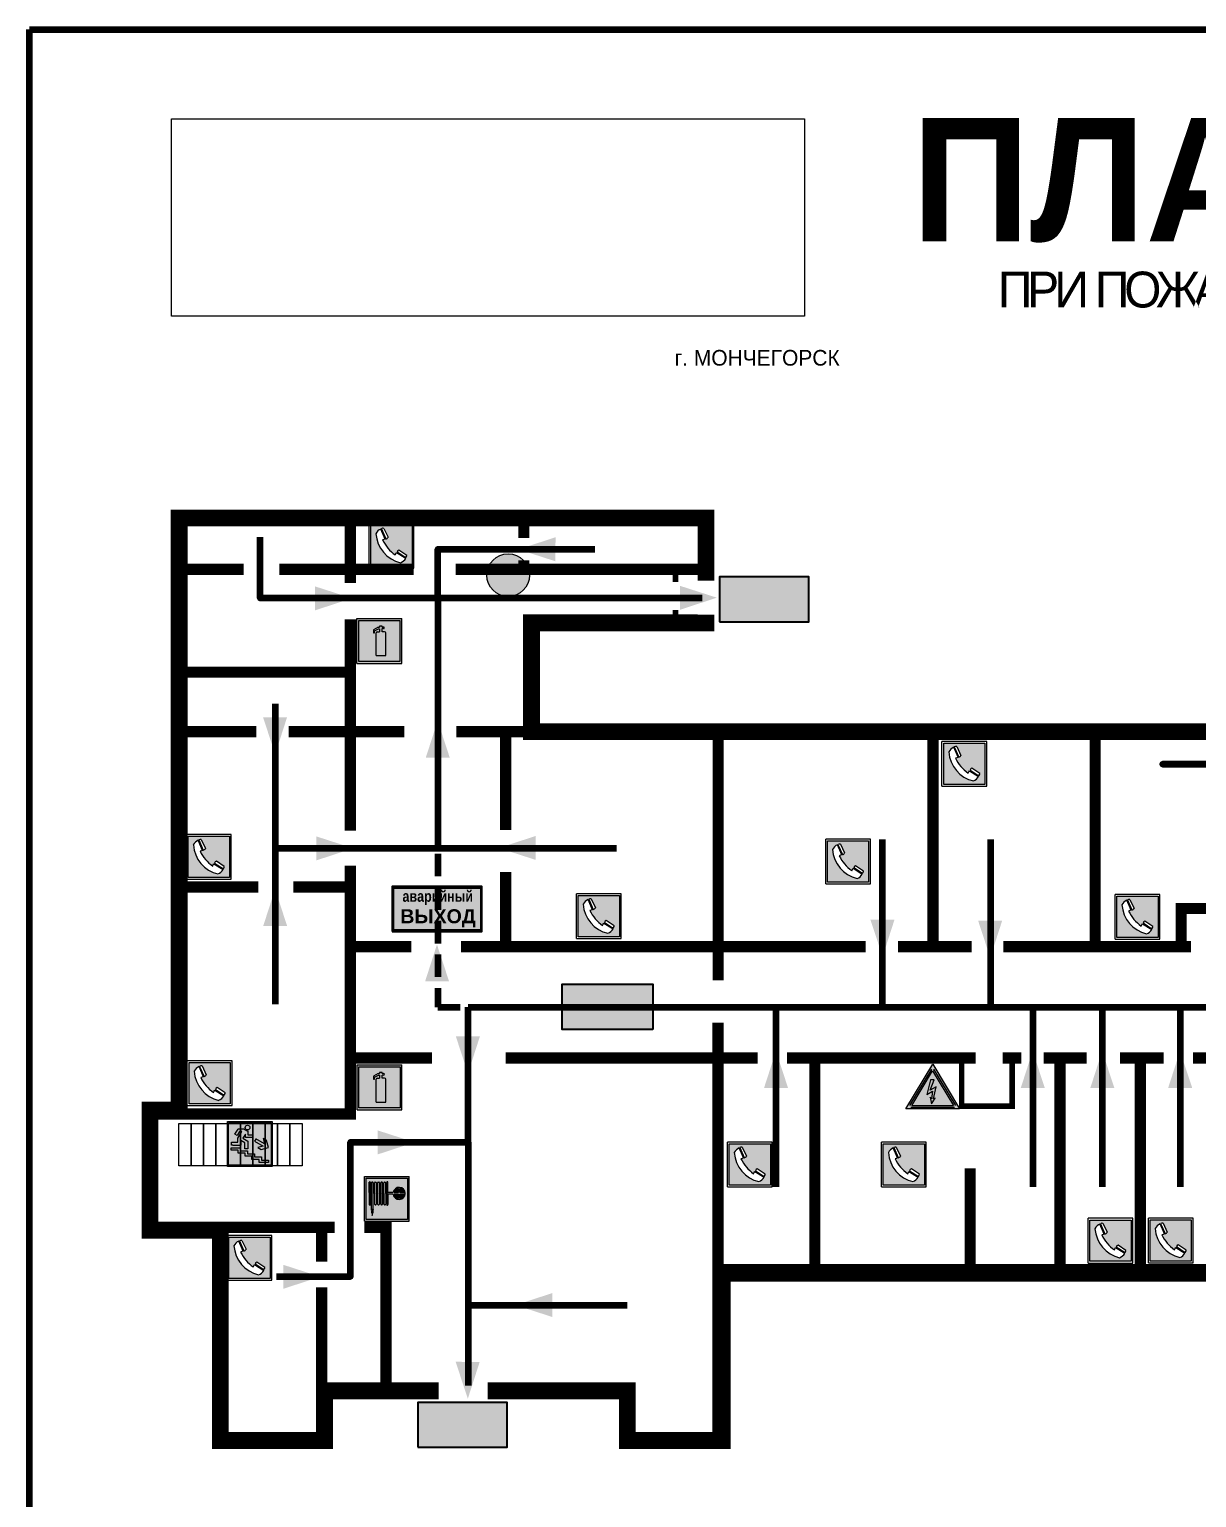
# Model space of a CAD drawing. Header units: millimetres. Extents: x 13810 to 67229, y 12374 to 21950.
# Drawn here: x 27019.3 to 27227.8, y 19216.7 to 19479 of the extents above; entities that cross this region are included whole.
import ezdxf

# ---------------------------------------------------------------- set-up
doc = ezdxf.new("R2010")
doc.units = ezdxf.units.MM
doc.linetypes.add('{ Wide Dash }', pattern=[12, 4, -2, 4, -2])
doc.layers.add('План_Штампы', color=7, linetype='Continuous')
doc.styles.add('обычный', font='arial.ttf')
picture_1 = doc.add_image_def('image1.jpg', size_in_pixel=(337, 105))

# ---------------------------------------------------------------- blocks, each defined once
blk = doc.blocks.new('A$C7B4425F7')
at = {"true_color": 0xffffff}
blk.add_hatch(color=7, dxfattribs=at).paths.add_polyline_path([(0, 0), (-16, 0), (-16, -8), (0, -8)])
h = blk.add_hatch(color=126)
h.paths.add_polyline_path([(-0.2, -0.2), (-15.8, -0.2), (-15.8, -7.8), (-0.2, -7.8)])
h.paths.add_polyline_path([(-11.76, -2.03), (-11.76, -3.66), (-11.17, -3.66, -0.568275), (-11.17, -6.18), (-12.58, -6.18), (-12.58, -2.03)], flags=16)
h.paths.add_polyline_path([(-13.33, -4.12, -0.495768), (-13.59, -6.18), (-15.03, -6.18), (-15.03, -2.03), (-13.59, -2.03, -0.487973)], flags=16)
h.paths.add_polyline_path([(-10.25, -2.03), (-9.48, -2.03), (-9.48, -6.18), (-10.25, -6.18)], flags=16)
h.paths.add_polyline_path([(-13.84, -3.69), (-14.24, -3.69), (-14.24, -3.03), (-13.9, -3.03, -0.692621)], flags=0)
h.paths.add_polyline_path([(-9.15, -2.03), (-8.4, -2.03), (-8.04, -3.07), (-7.68, -2.03), (-6.93, -2.03), (-7.64, -4.1), (-6.93, -6.18), (-7.68, -6.18), (-8.04, -5.14), (-8.4, -6.18), (-9.15, -6.18), (-8.44, -4.1)], flags=16)
h.paths.add_polyline_path([(-11.76, -4.46), (-11.42, -4.46, -0.692621), (-11.36, -5.12), (-11.76, -5.12)], flags=0)
h.paths.add_polyline_path([(-13.9, -5.2), (-14.24, -5.2), (-14.24, -4.55), (-13.84, -4.55, -0.708038)], flags=0)
edge = h.paths.add_edge_path(flags=16)
edge.add_ellipse((-5.51, -4.08), major_axis=(0, 2.05), ratio=0.586184, start_angle=0, end_angle=360)
edge = h.paths.add_edge_path(flags=0)
edge.add_ellipse((-5.51, -4.08), major_axis=(0, 1.14), ratio=0.454828, start_angle=0, end_angle=360)
h.paths.add_polyline_path([(-4.13, -4.96, 0.377264), (-3.48, -4.52, 0.0555), (-3.16, -2.03), (-1.66, -2.03), (-1.66, -4.96), (-0.96, -4.96), (-0.96, -7.01), (-1.75, -7.01), (-1.75, -6.18), (-3.3, -6.18), (-3.3, -7.02), (-4.13, -7.02)], flags=16)
h.paths.add_polyline_path([(-2.73, -2.91), (-2.28, -2.91), (-2.28, -4.96), (-3.05, -4.96, 0.079136)], flags=0)
at = {"color": 126}
blk.add_lwpolyline([(-16, -8), (0, -8), (0, 0), (-16, 0)], close=True, dxfattribs=at)
blk = doc.blocks.new('A$C456E1F9C')
at = {"lineweight": 5}
h = blk.add_hatch(color=242, dxfattribs=at)
h.paths.add_polyline_path([(0.51, -1.47), (0.51, -13.26), (12.29, -13.26), (12.29, -1.47)])
h.paths.add_polyline_path([(5.42, -4.95, -0.254479), (4.78, -5.4), (3.52, -2.53, -0.209735), (4.23, -2.4)], flags=16)
h.paths.add_polyline_path([(8.53, -8.6), (10.87, -10.17), (10.54, -10.76), (8.03, -9.13, -0.192251)], flags=16)
h.paths.add_polyline_path([(4.61, -5.49, 0.005518), (3.87, -5.72, 0.128647), (7.49, -10.01, 0.00809), (7.83, -9.33), (10.47, -10.97, -0.16736), (8.99, -12.25, -0.327862), (1.95, -3.95, -0.166952), (3.36, -2.62)], flags=16)
at = {"color": 242, "lineweight": 5}
for p, q in [((0, -13.77), (0, -0.97)), ((12.8, -0.97), (0, -0.97)), ((4.61, -5.49), (3.36, -2.62)), ((3.52, -2.53), (4.78, -5.4)), ((4.23, -2.4), (5.42, -4.95)), ((12.8, -13.77), (12.8, -0.97)), ((7.83, -9.33), (10.47, -10.97)), ((8.03, -9.13), (10.54, -10.76)), ((10.81, -10.12), (8.53, -8.6)), ((10.54, -10.76), (10.8, -10.3)), ((10.8, -10.3), (10.81, -10.12)), ((0, -13.77), (12.8, -13.77))]:
    blk.add_line(p, q, dxfattribs=at)
blk.add_lwpolyline([(0.51, -1.47), (12.29, -1.47), (12.29, -13.26), (0.51, -13.26)], close=True, dxfattribs=at)
for centre, radius, start, end in [((4.59, -5.34), 2.99, 114.2845, 152.1974), ((11.12, -3.31), 9.19, 183.9915, 256.6009), ((4.02, -3.27), 0.891, 76.3284, 123.7092), ((14.98, -39.1), 35.17, 107.1487, 108.4135), ((13.86, -0.94), 11.08, 205.5536, 234.8762), ((4.68, -4.59), 0.824, 276.9621, 334.0723), ((-13.31, 0.8), 23.44, 332.5487, 334.4027), ((8.94, -9.5), 0.989, 114.4092, 157.9388), ((7.87, -9.46), 3, 291.9291, 329.9329)]:
    blk.add_arc(centre, radius, start, end, dxfattribs=at)
blk = doc.blocks.new('A$C3AD82952')
at = {"true_color": 0xf5f5ff}
h = blk.add_hatch(color=7, dxfattribs=at)
h.dxf.hatch_style = 1
h.paths.add_polyline_path([(8.21, 8.73, 0.414214), (7.89, 9.05), (7.22, 9.05), (7.22, 9.92), (7.59, 9.92, 1), (7.57, 10.36), (7.22, 10.36), (7.22, 10.6), (6.43, 10.6), (6.43, 10.36), (6.01, 10.36), (4.74, 9.59), (4.74, 8.69), (4.98, 8.73), (4.98, 9.26), (6.12, 9.91), (6.43, 9.91), (6.43, 9.05), (5.76, 9.05, 0.414214), (5.44, 8.73), (5.44, 2.2), (8.21, 2.2)], flags=0)
h.paths.add_polyline_path([(12.8, 12.8), (0, 12.8), (0, 0), (12.8, 0)])
h.paths.add_polyline_path([(0.51, 12.29), (12.29, 12.29), (12.29, 0.51), (0.51, 0.51)], flags=16)
h.paths.add_polyline_path([(4.74, 9.59), (6.01, 10.36), (6.43, 10.36), (6.43, 10.6), (7.22, 10.6), (7.22, 10.36), (7.59, 10.36, -0.94586), (7.59, 9.92), (7.22, 9.92), (7.22, 9.05), (7.89, 9.05, -0.414214), (8.21, 8.73), (8.21, 2.2), (5.44, 2.2), (5.44, 8.73, -0.414214), (5.76, 9.05), (6.43, 9.05), (6.43, 9.91), (6.12, 9.91), (4.98, 9.26), (4.98, 8.73), (4.74, 8.69)], flags=0)
h = blk.add_hatch(color=242)
h.dxf.hatch_style = 1
h.paths.add_polyline_path([(12.29, 12.29), (0.51, 12.29), (0.51, 0.51), (12.29, 0.51)])
h.paths.add_polyline_path([(4.74, 8.69), (4.74, 9.59), (6.01, 10.36), (6.43, 10.36), (6.43, 10.6), (7.22, 10.6), (7.22, 10.36), (7.59, 10.36, -0.94586), (7.59, 9.92), (7.22, 9.92), (7.22, 9.05), (7.89, 9.05, -0.414214), (8.21, 8.73), (8.21, 2.2), (5.44, 2.2), (5.44, 8.73, -0.414214), (5.76, 9.05), (6.43, 9.05), (6.43, 9.91), (6.12, 9.91), (4.98, 9.26), (4.98, 8.73)], flags=16)
h = blk.add_hatch(color=7, dxfattribs=at)
h.dxf.hatch_style = 1
h.paths.add_polyline_path([(8.21, 8.73, 0.414214), (7.89, 9.05), (7.22, 9.05), (7.22, 9.92), (7.59, 9.92, 1), (7.57, 10.36), (7.22, 10.36), (7.22, 10.6), (6.43, 10.6), (6.43, 10.36), (6.01, 10.36), (4.74, 9.59), (4.74, 8.69), (4.98, 8.73), (4.98, 9.26), (6.12, 9.91), (6.43, 9.91), (6.43, 9.05), (5.76, 9.05, 0.414214), (5.44, 8.73), (5.44, 2.2), (8.21, 2.2)])
at = {"color": 242, "lineweight": 5}
for p, q in [((0, 0), (0, 12.8)), ((0, 12.8), (12.8, 12.8)), ((12.8, 0), (12.8, 12.8)), ((6.01, 10.36), (4.74, 9.59)), ((4.74, 9.59), (4.74, 8.69)), ((4.74, 8.69), (4.98, 8.73)), ((4.98, 9.26), (6.12, 9.91)), ((4.98, 8.73), (4.98, 9.26)), ((5.44, 2.2), (5.44, 8.73)), ((5.76, 9.05), (6.43, 9.05)), ((6.01, 10.36), (6.43, 10.36)), ((6.12, 9.91), (6.43, 9.91)), ((7.22, 10.6), (6.43, 10.6)), ((6.43, 10.6), (6.43, 10.36)), ((6.43, 9.91), (6.43, 9.05)), ((7.22, 10.36), (7.22, 10.6)), ((7.59, 10.36), (7.22, 10.36)), ((7.22, 9.05), (7.22, 9.92)), ((7.59, 9.92), (7.22, 9.92)), ((7.89, 9.05), (7.22, 9.05)), ((8.21, 2.2), (8.21, 8.73)), ((0, 0), (12.8, 0)), ((5.44, 2.2), (8.21, 2.2))]:
    blk.add_line(p, q, dxfattribs=at)
blk.add_lwpolyline([(0.51, 12.29), (12.29, 12.29), (12.29, 0.51), (0.51, 0.51)], close=True, dxfattribs=at)
for centre, radius, start, end in [((5.76, 8.73), 0.32, 90, 180), ((7.58, 10.14), 0.223, 273.1875, 86.8125), ((7.89, 8.73), 0.32, 0, 90)]:
    blk.add_arc(centre, radius, start, end, dxfattribs=at)
blk = doc.blocks.new('A$C37112FD5')
at = {"true_color": 0xf5f5ff}
h = blk.add_hatch(color=7, dxfattribs=at)
h.dxf.hatch_style = 1
h.paths.add_polyline_path([(12.8, -7.4), (0, -7.4), (0, -20.2), (12.8, -20.2)])
h.paths.add_polyline_path([(12.29, -7.91), (12.29, -19.69), (0.51, -19.69), (0.51, -7.91)], flags=16)
h.paths.add_polyline_path([(4.98, -9.04, -0.42597), (5.17, -9.22), (5.17, -12.25), (5.17, -15.29, -0.432244), (4.98, -15.47), (4.83, -15.47, -0.42597), (4.64, -15.29), (4.64, -12.25), (4.64, -9.22, -0.432244), (4.83, -9.04)], flags=0)
h.paths.add_polyline_path([(4.28, -9.22), (4.28, -12.25), (4.28, -15.29, -0.432244), (4.09, -15.47), (3.94, -15.47, -0.42597), (3.75, -15.29), (3.75, -12.25), (3.75, -9.22, -0.432244), (3.94, -9.04), (4.09, -9.04, -0.42597)], flags=0)
h.paths.add_polyline_path([(5.72, -9.04), (5.87, -9.04, -0.42597), (6.06, -9.22), (6.06, -12.25), (6.06, -15.29, -0.432244), (5.87, -15.47), (5.72, -15.47, -0.42597), (5.53, -15.29), (5.53, -12.25), (5.53, -9.22, -0.432244)], flags=0)
h.paths.add_polyline_path([(6.42, -8.9), (6.5, -8.9, -0.42597), (6.69, -9.08), (6.69, -12.03), (8.21, -12.03, -15.824349), (8.21, -12.47), (6.69, -12.47), (6.69, -15.42, -0.432244), (6.5, -15.6), (6.42, -15.6)], flags=0)
h.paths.add_polyline_path([(3.39, -9.22), (3.39, -12.25), (3.39, -15.29, -0.432244), (3.2, -15.47), (3.05, -15.47, -0.42597), (2.85, -15.29), (2.85, -12.25), (2.85, -9.22, -0.432244), (3.05, -9.04), (3.2, -9.04, -0.42597)], flags=0)
h.paths.add_polyline_path([(2.5, -9.22), (2.5, -16.71), (1.96, -16.71), (1.96, -9.22, -0.432244), (2.15, -9.04), (2.31, -9.04, -0.42597)], flags=0)
h.paths.add_polyline_path([(1.61, -8.9), (1.61, -15.6), (1.57, -15.6, -0.42597), (1.37, -15.42), (1.37, -12.03), (1.37, -9.09, -0.432244), (1.57, -8.9)], flags=0)
h.paths.add_polyline_path([(9.76, -10.81), (9.76, -12.03), (8.49, -12.03, -0.336371)], flags=0)
h.paths.add_polyline_path([(8.49, -12.47), (9.76, -12.47), (9.76, -13.7, -0.336371)], flags=0)
h.paths.add_polyline_path([(10.11, -10.81, -0.336371), (11.38, -12.03), (10.11, -12.03)], flags=0)
h.paths.add_polyline_path([(10.11, -12.47), (11.38, -12.47, -0.336371), (10.11, -13.7)], flags=0)
h.paths.add_polyline_path([(2.5, -16.84), (2.5, -17.05), (1.97, -17.05), (1.97, -16.84)], flags=0)
h.paths.add_polyline_path([(2.5, -17.24, -0.033778), (2.24, -18.6, -0.033778), (1.97, -17.24)], flags=0)
h = blk.add_hatch(color=242)
h.dxf.hatch_style = 1
h.paths.add_polyline_path([(12.29, -7.91), (0.51, -7.91), (0.51, -19.69), (12.29, -19.69)])
h.paths.add_polyline_path([(6.42, -15.6), (6.42, -8.9), (6.5, -8.9, -0.42597), (6.69, -9.08), (6.69, -12.03), (8.21, -12.03, -15.824349), (8.21, -12.47), (6.69, -12.47), (6.69, -15.42, -0.432244), (6.5, -15.6)], flags=16)
h.paths.add_polyline_path([(5.87, -15.47), (5.72, -15.47, -0.42597), (5.53, -15.29), (5.53, -12.25), (5.53, -9.22, -0.432244), (5.72, -9.04), (5.87, -9.04, -0.42597), (6.06, -9.22), (6.06, -12.25), (6.06, -15.29, -0.432244)], flags=16)
h.paths.add_polyline_path([(4.98, -15.47), (4.83, -15.47, -0.42597), (4.64, -15.29), (4.64, -12.25), (4.64, -9.22, -0.432244), (4.83, -9.04), (4.98, -9.04, -0.42597), (5.17, -9.22), (5.17, -12.25), (5.17, -15.29, -0.432244)], flags=16)
h.paths.add_polyline_path([(4.09, -15.47), (3.94, -15.47, -0.42597), (3.75, -15.29), (3.75, -12.25), (3.75, -9.22, -0.432244), (3.94, -9.04), (4.09, -9.04, -0.42597), (4.28, -9.22), (4.28, -12.25), (4.28, -15.29, -0.432244)], flags=16)
h.paths.add_polyline_path([(3.2, -15.47), (3.05, -15.47, -0.42597), (2.85, -15.29), (2.85, -12.25), (2.85, -9.22, -0.432244), (3.05, -9.04), (3.2, -9.04, -0.42597), (3.39, -9.22), (3.39, -12.25), (3.39, -15.29, -0.432244)], flags=16)
h.paths.add_polyline_path([(2.5, -17.05), (1.97, -17.05), (1.97, -16.84), (2.5, -16.84)], flags=16)
h.paths.add_polyline_path([(2.5, -17.24, -0.033778), (2.24, -18.6, -0.033778), (1.97, -17.24)], flags=16)
h.paths.add_polyline_path([(2.5, -16.71), (1.96, -16.71), (1.96, -9.22, -0.432244), (2.15, -9.04), (2.31, -9.04, -0.42597), (2.5, -9.22)], flags=16)
h.paths.add_polyline_path([(1.61, -15.6), (1.57, -15.6, -0.42597), (1.37, -15.42), (1.37, -12.03), (1.37, -9.09, -0.432244), (1.57, -8.9), (1.61, -8.9)], flags=16)
h.paths.add_polyline_path([(8.49, -12.47), (9.76, -12.47), (9.76, -13.7, -0.336371)], flags=0)
h.paths.add_polyline_path([(10.11, -13.7), (10.11, -12.47), (11.38, -12.47, -0.336371)], flags=0)
h.paths.add_polyline_path([(8.49, -12.03, -0.336371), (9.76, -10.81), (9.76, -12.03)], flags=0)
h.paths.add_polyline_path([(10.11, -12.03), (10.11, -10.81, -0.336371), (11.38, -12.03)], flags=0)
h = blk.add_hatch(color=7, dxfattribs=at)
h.dxf.hatch_style = 1
h.paths.add_polyline_path([(1.61, -8.9), (1.57, -8.9, 0.432244), (1.37, -9.09), (1.37, -12.03), (1.37, -15.42, 0.42597), (1.57, -15.6), (1.61, -15.6)])
h.paths.add_polyline_path([(2.5, -9.22, 0.42597), (2.31, -9.04), (2.15, -9.04, 0.432244), (1.96, -9.22), (1.96, -16.71), (2.5, -16.71)])
h.paths.add_polyline_path([(2.5, -16.84), (1.97, -16.84), (1.97, -17.05), (2.5, -17.05)])
h.paths.add_polyline_path([(2.5, -17.24), (1.97, -17.24, 0.033778), (2.24, -18.6, 0.033778)])
h.paths.add_polyline_path([(3.39, -12.25), (3.39, -9.22, 0.42597), (3.2, -9.04), (3.05, -9.04, 0.432244), (2.85, -9.22), (2.85, -12.25), (2.85, -15.29, 0.42597), (3.05, -15.47), (3.2, -15.47, 0.432244), (3.39, -15.29)])
h.paths.add_polyline_path([(4.28, -12.25), (4.28, -9.22, 0.42597), (4.09, -9.04), (3.94, -9.04, 0.432244), (3.75, -9.22), (3.75, -12.25), (3.75, -15.29, 0.42597), (3.94, -15.47), (4.09, -15.47, 0.432244), (4.28, -15.29)])
h.paths.add_polyline_path([(5.17, -12.25), (5.17, -9.22, 0.42597), (4.98, -9.04), (4.83, -9.04, 0.432244), (4.64, -9.22), (4.64, -12.25), (4.64, -15.29, 0.42597), (4.83, -15.47), (4.98, -15.47, 0.432244), (5.17, -15.29)])
h.paths.add_polyline_path([(6.06, -12.25), (6.06, -9.22, 0.42597), (5.87, -9.04), (5.72, -9.04, 0.432244), (5.53, -9.22), (5.53, -12.25), (5.53, -15.29, 0.42597), (5.72, -15.47), (5.87, -15.47, 0.432244), (6.06, -15.29)])
h.paths.add_polyline_path([(6.69, -12.47), (8.21, -12.47, 15.824349), (8.21, -12.03), (6.69, -12.03), (6.69, -9.08, 0.42597), (6.5, -8.9), (6.42, -8.9), (6.42, -15.6), (6.5, -15.6, 0.432244), (6.69, -15.42)])
h.paths.add_polyline_path([(8.49, -12.47), (9.76, -12.47), (9.76, -13.7, -0.336371)], flags=16)
h.paths.add_polyline_path([(8.49, -12.03, -0.336371), (9.76, -10.81), (9.76, -12.03)], flags=16)
h.paths.add_polyline_path([(10.11, -12.47), (11.38, -12.47, -0.336371), (10.11, -13.7)], flags=16)
h.paths.add_polyline_path([(10.11, -12.03), (10.11, -10.81, -0.336371), (11.38, -12.03)], flags=16)
h = blk.add_hatch(color=242)
h.dxf.hatch_style = 1
h.paths.add_polyline_path([(9.76, -10.81, 0.336371), (8.49, -12.03), (9.76, -12.03)])
h.paths.add_polyline_path([(10.11, -10.81), (10.11, -12.03), (11.38, -12.03, 0.336371)])
h.paths.add_polyline_path([(11.38, -12.47), (10.11, -12.47), (10.11, -13.7, 0.336371)])
h.paths.add_polyline_path([(9.76, -12.47), (8.49, -12.47, 0.336371), (9.76, -13.7)])
at = {"color": 242, "lineweight": 5}
for p, q in [((0, -20.2), (0, -7.4)), ((0, -7.4), (12.8, -7.4)), ((12.8, -20.2), (12.8, -7.4)), ((1.37, -12.03), (1.37, -9.08)), ((1.37, -12.03), (1.37, -15.42)), ((1.57, -8.9), (1.61, -8.9)), ((1.61, -8.9), (1.61, -15.6)), ((1.96, -16.71), (1.96, -9.22)), ((2.15, -9.04), (2.31, -9.04)), ((2.5, -16.71), (2.5, -9.22)), ((2.85, -12.25), (2.85, -9.22)), ((2.85, -12.25), (2.85, -15.29)), ((3.05, -9.04), (3.2, -9.04)), ((3.39, -12.25), (3.39, -9.22)), ((3.39, -12.25), (3.39, -15.29)), ((3.75, -12.25), (3.75, -9.22)), ((3.75, -12.25), (3.75, -15.29)), ((3.94, -9.04), (4.09, -9.04)), ((4.28, -12.25), (4.28, -9.22)), ((4.28, -12.25), (4.28, -15.29)), ((4.64, -12.25), (4.64, -9.22)), ((4.64, -12.25), (4.64, -15.29)), ((4.83, -9.04), (4.98, -9.04)), ((5.17, -12.25), (5.17, -9.22)), ((5.17, -12.25), (5.17, -15.29)), ((5.53, -12.25), (5.53, -9.22)), ((5.53, -12.25), (5.53, -15.29)), ((5.72, -9.04), (5.87, -9.04)), ((6.06, -12.25), (6.06, -9.22)), ((6.06, -12.25), (6.06, -15.29)), ((6.42, -8.9), (6.42, -15.6)), ((6.5, -8.9), (6.42, -8.9)), ((6.69, -12.03), (6.69, -9.08)), ((8.21, -12.03), (6.69, -12.03)), ((8.21, -12.47), (6.69, -12.47)), ((6.69, -12.47), (6.69, -15.42)), ((9.76, -12.03), (8.49, -12.03)), ((9.76, -12.47), (8.49, -12.47)), ((9.76, -10.81), (9.76, -12.03)), ((9.76, -12.47), (9.76, -13.7)), ((10.11, -10.81), (10.11, -12.03)), ((11.38, -12.03), (10.11, -12.03)), ((11.38, -12.47), (10.11, -12.47)), ((10.11, -12.47), (10.11, -13.7)), ((1.57, -15.6), (1.61, -15.6)), ((1.96, -16.71), (2.5, -16.71)), ((3.05, -15.47), (3.2, -15.47)), ((3.94, -15.47), (4.09, -15.47)), ((4.83, -15.47), (4.98, -15.47)), ((5.72, -15.47), (5.87, -15.47)), ((6.42, -15.6), (6.5, -15.6)), ((0, -20.2), (12.8, -20.2)), ((1.97, -16.84), (2.5, -16.84)), ((1.97, -17.05), (1.97, -16.84)), ((2.5, -17.05), (1.97, -17.05)), ((1.97, -17.24), (2.5, -17.24)), ((2.5, -16.84), (2.5, -17.05))]:
    blk.add_line(p, q, dxfattribs=at)
blk.add_lwpolyline([(0.51, -7.91), (12.29, -7.91), (12.29, -19.69), (0.51, -19.69)], close=True, dxfattribs=at)
for centre, radius, start, end in [((1.56, -9.09), 0.182, 87.1027, 180.6071), ((2.15, -9.22), 0.182, 87.1027, 180.6071), ((2.32, -9.22), 0.182, 359.3929, 92.8973), ((3.04, -9.22), 0.182, 87.1027, 180.6071), ((3.21, -9.22), 0.182, 359.3929, 92.8973), ((3.93, -9.22), 0.182, 87.1027, 180.6071), ((4.1, -9.22), 0.182, 359.3929, 92.8973), ((4.82, -9.22), 0.182, 87.1027, 180.6071), ((4.99, -9.22), 0.182, 359.3929, 92.8973), ((5.71, -9.22), 0.182, 87.1027, 180.6071), ((5.88, -9.22), 0.182, 359.3929, 92.8973), ((6.51, -9.09), 0.182, 359.3929, 92.8973), ((9.93, -12.25), 1.74, 187.2319, 172.7681), ((9.93, -12.25), 1.46, 96.9927, 171.3585), ((9.93, -12.25), 1.46, 188.6415, 263.0073), ((9.93, -12.25), 1.46, 8.6415, 83.0073), ((9.93, -12.25), 1.46, 276.9927, 351.3585), ((1.56, -15.42), 0.182, 179.3929, 272.8973), ((3.04, -15.29), 0.182, 179.3929, 272.8973), ((3.21, -15.29), 0.182, 267.1027, 0.6071), ((3.93, -15.29), 0.182, 179.3929, 272.8973), ((4.1, -15.29), 0.182, 267.1027, 0.6071), ((4.82, -15.29), 0.182, 179.3929, 272.8973), ((4.99, -15.29), 0.182, 267.1027, 0.6071), ((5.71, -15.29), 0.182, 179.3929, 272.8973), ((5.88, -15.29), 0.182, 267.1027, 0.6071), ((6.51, -15.42), 0.182, 267.1027, 0.6071), ((12.17, -15.98), 10.27, 187.041, 194.7793), ((-7.7, -15.98), 10.27, 345.2207, 352.959)]:
    blk.add_arc(centre, radius, start, end, dxfattribs=at)
blk = doc.blocks.new('A$C3E6D3DDE')
at = {"lineweight": 5}
h = blk.add_hatch(color=40, dxfattribs=at)
h.paths.add_polyline_path([(24.1, 1.45), (16.46, -11.35), (31.74, -11.35)])
h.paths.add_polyline_path([(24.09, -0.46), (30.03, -10.41), (18.14, -10.41)], flags=16)
h.paths.add_polyline_path([(24.54, -3.08), (23.41, -6.02), (25.13, -5.01), (24.33, -8.5), (24.82, -8.27), (23.79, -9.86), (23.4, -8.04), (23.8, -8.43), (24.04, -6.29), (22.39, -7.25), (23.44, -3.08)], flags=0)
h = blk.add_hatch(color=256, dxfattribs=at)
h.paths.add_polyline_path([(24.37, 0.03, 0.567511), (23.82, 0.03), (17.59, -10.4, 0.582454), (17.86, -10.88), (30.32, -10.88, 0.582149), (30.6, -10.4)])
h.paths.add_polyline_path([(24.09, -0.46), (18.14, -10.41), (30.03, -10.41)], flags=16)
h.paths.add_polyline_path([(24.54, -3.08), (23.41, -6.02), (25.13, -5.01), (24.33, -8.5), (24.82, -8.27), (23.79, -9.86), (23.4, -8.04), (23.8, -8.43), (24.04, -6.29), (22.39, -7.25), (23.44, -3.08)], flags=0)
h = blk.add_hatch(color=40, dxfattribs=at)
h.paths.add_polyline_path([(24.09, -0.46), (18.14, -10.41), (30.03, -10.41)])
h.paths.add_polyline_path([(24.82, -8.27), (23.79, -9.86), (23.4, -8.04), (23.8, -8.43), (24.04, -6.29), (22.39, -7.25), (23.44, -3.08), (24.54, -3.08), (23.41, -6.02), (25.13, -5.01), (24.33, -8.5)], flags=16)
at = {"color": 40, "lineweight": 5}
for p, q in [((16.46, -11.35), (24.1, 1.45)), ((24.1, 1.45), (31.74, -11.35))]:
    blk.add_line(p, q, dxfattribs=at)
at = {"lineweight": 5}
for p, q in [((17.59, -10.4), (23.82, 0.03)), ((24.37, 0.03), (30.6, -10.4)), ((18.14, -10.41), (24.09, -0.46)), ((23.44, -3.08), (22.39, -7.25)), ((23.41, -6.02), (24.54, -3.08)), ((24.54, -3.08), (23.44, -3.08)), ((24.09, -0.46), (30.03, -10.41)), ((22.39, -7.25), (24.04, -6.29)), ((23.8, -8.43), (23.4, -8.04)), ((23.4, -8.04), (23.79, -9.86)), ((25.13, -5.01), (23.41, -6.02)), ((23.79, -9.86), (24.82, -8.27)), ((24.04, -6.29), (23.8, -8.43)), ((24.33, -8.5), (25.13, -5.01)), ((24.82, -8.27), (24.33, -8.5)), ((17.86, -10.88), (30.32, -10.88)), ((18.14, -10.41), (30.03, -10.41))]:
    blk.add_line(p, q, dxfattribs=at)
at = {"color": 50, "lineweight": 5}
blk.add_line((31.74, -11.35), (16.46, -11.35), dxfattribs=at)
blk = doc.blocks.new('вниз')
at = {"lineweight": 0, "true_color": 0xffffff}
h = blk.add_hatch(color=7, dxfattribs=at)
h.dxf.hatch_style = 1
h.paths.add_polyline_path([(40994.51, -4472.22), (40986.51, -4472.22), (40986.51, -4480.22), (40994.51, -4480.22)])
h.paths.add_polyline_path([(40994.31, -4472.42), (40994.31, -4480.01), (40986.71, -4480.01), (40986.71, -4472.42)], flags=16)
h.paths.add_polyline_path([(40988.43, -4473.53), (40989.43, -4473.53), (40990.19, -4473.96), (40990.19, -4474.6), (40991, -4474.6), (40991, -4475.06), (40989.73, -4475.06), (40989.73, -4474.46), (40989.3, -4475.18), (40990.17, -4475.7), (40990.17, -4477.11), (40989.63, -4477.11), (40989.63, -4476.01), (40988.94, -4475.59), (40988.94, -4476.46), (40988.94, -4476.46), (40987.47, -4476.46), (40987.26, -4476.46), (40987.26, -4475.92), (40988.4, -4475.92), (40988.4, -4475.2), (40989.1, -4473.99), (40988.66, -4473.99), (40988.24, -4474.7), (40987.86, -4474.47), (40988.41, -4473.56)], flags=0)
h.paths.add_polyline_path([(40990.55, -4473.29, -1), (40989.69, -4473.29, -1)], flags=0)
h.paths.add_polyline_path([(40988.85, -4476.89), (40988.85, -4477.43), (40990.1, -4477.43), (40990.1, -4477.99), (40991.34, -4477.99), (40991.34, -4478.54), (40992.59, -4478.54), (40992.59, -4479.09), (40993.83, -4479.09), (40993.83, -4479.52), (40992.17, -4479.52), (40992.17, -4478.97), (40990.91, -4478.97), (40990.91, -4478.41), (40989.68, -4478.41), (40989.68, -4477.86), (40988.43, -4477.86), (40988.43, -4477.31), (40987.6, -4477.31), (40987.18, -4477.31), (40987.18, -4476.89)], flags=0)
h.paths.add_polyline_path([(40991.61, -4475.33), (40993.12, -4476.2), (40992.9, -4475.27), (40993.48, -4475.6), (40993.83, -4476.88), (40992.56, -4477.22), (40991.97, -4476.88), (40992.9, -4476.61), (40991.38, -4475.74), (40991.58, -4475.39)], flags=0)
h.paths.add_polyline_path([(40990.19, -4473.96), (40989.43, -4473.53), (40988.43, -4473.53), (40988.41, -4473.56), (40987.86, -4474.47), (40988.24, -4474.7), (40988.66, -4473.99), (40989.1, -4473.99), (40988.4, -4475.2), (40988.4, -4475.92), (40987.26, -4475.92), (40987.26, -4476.46), (40987.47, -4476.46), (40988.94, -4476.46), (40988.94, -4476.27), (40988.94, -4475.59), (40989.63, -4476.01), (40989.63, -4477.11), (40990.17, -4477.11), (40990.17, -4475.7), (40989.3, -4475.18), (40989.73, -4474.46), (40989.73, -4475.06), (40991, -4475.06), (40991, -4474.6), (40990.19, -4474.6)], flags=0)
h.paths.add_polyline_path([(40990.55, -4473.29, 1), (40989.69, -4473.29, 1)], flags=0)
h.paths.add_polyline_path([(40991.61, -4475.33), (40991.58, -4475.39), (40991.38, -4475.74), (40992.9, -4476.61), (40991.97, -4476.88), (40992.56, -4477.22), (40993.83, -4476.88), (40993.48, -4475.6), (40992.9, -4475.27), (40993.12, -4476.2)], flags=0)
h.paths.add_polyline_path([(40990.1, -4477.43), (40988.85, -4477.43), (40988.85, -4476.89), (40987.18, -4476.89), (40987.18, -4477.31), (40987.6, -4477.31), (40988.43, -4477.31), (40988.43, -4477.86), (40989.68, -4477.86), (40989.68, -4478.41), (40990.91, -4478.41), (40990.91, -4478.97), (40992.17, -4478.97), (40992.17, -4479.52), (40993.83, -4479.52), (40993.83, -4479.09), (40992.59, -4479.09), (40992.59, -4478.54), (40991.34, -4478.54), (40991.34, -4477.99), (40990.1, -4477.99)], flags=0)
at = {"lineweight": 0}
h = blk.add_hatch(color=126, dxfattribs=at)
h.dxf.hatch_style = 1
h.paths.add_polyline_path([(40994.31, -4472.42), (40986.71, -4472.42), (40986.71, -4480.01), (40994.31, -4480.01)])
h.paths.add_polyline_path([(40988.43, -4473.53), (40989.43, -4473.53), (40990.19, -4473.96), (40990.19, -4474.6), (40991, -4474.6), (40991, -4475.06), (40989.73, -4475.06), (40989.73, -4474.46), (40989.3, -4475.18), (40990.17, -4475.7), (40990.17, -4477.11), (40989.63, -4477.11), (40989.63, -4476.01), (40988.94, -4475.59), (40988.94, -4476.46), (40988.94, -4476.46), (40987.47, -4476.46), (40987.26, -4476.46), (40987.26, -4475.92), (40988.4, -4475.92), (40988.4, -4475.2), (40989.1, -4473.99), (40988.66, -4473.99), (40988.24, -4474.7), (40987.86, -4474.47), (40988.41, -4473.56)], flags=16)
h.paths.add_polyline_path([(40990.55, -4473.29, -1), (40989.69, -4473.29, -1)], flags=16)
h.paths.add_polyline_path([(40988.85, -4476.89), (40988.85, -4477.43), (40990.1, -4477.43), (40990.1, -4477.99), (40991.34, -4477.99), (40991.34, -4478.54), (40992.59, -4478.54), (40992.59, -4479.09), (40993.83, -4479.09), (40993.83, -4479.52), (40992.17, -4479.52), (40992.17, -4478.97), (40990.91, -4478.97), (40990.91, -4478.41), (40989.68, -4478.41), (40989.68, -4477.86), (40988.43, -4477.86), (40988.43, -4477.31), (40987.6, -4477.31), (40987.18, -4477.31), (40987.18, -4476.89)], flags=16)
h.paths.add_polyline_path([(40991.61, -4475.33), (40993.12, -4476.2), (40992.9, -4475.27), (40993.48, -4475.6), (40993.83, -4476.88), (40992.56, -4477.22), (40991.97, -4476.88), (40992.9, -4476.61), (40991.38, -4475.74), (40991.58, -4475.39)], flags=16)
at = {"lineweight": 0, "true_color": 0xffffff}
h = blk.add_hatch(color=7, dxfattribs=at)
h.dxf.hatch_style = 1
h.paths.add_polyline_path([(40989.73, -4474.46), (40989.73, -4475.06), (40991, -4475.06), (40991, -4474.6), (40990.19, -4474.6), (40990.19, -4473.96), (40989.43, -4473.53), (40988.43, -4473.53), (40988.41, -4473.56), (40987.86, -4474.47), (40988.24, -4474.7), (40988.66, -4473.99), (40989.1, -4473.99), (40988.4, -4475.2), (40988.4, -4475.92), (40987.26, -4475.92), (40987.26, -4476.46), (40987.47, -4476.46), (40988.94, -4476.46), (40988.94, -4475.59), (40989.63, -4476.01), (40989.63, -4477.11), (40990.17, -4477.11), (40990.17, -4475.7), (40989.3, -4475.18)])
h.paths.add_polyline_path([(40989.69, -4473.29, 1), (40990.55, -4473.29, 1)])
h.paths.add_polyline_path([(40991.61, -4475.33), (40991.58, -4475.39), (40991.38, -4475.74), (40992.9, -4476.61), (40991.97, -4476.88), (40992.56, -4477.22), (40993.83, -4476.88), (40993.48, -4475.6), (40992.9, -4475.27), (40993.12, -4476.2)])
h.paths.add_polyline_path([(40990.1, -4477.43), (40988.85, -4477.43), (40988.85, -4476.89), (40987.18, -4476.89), (40987.18, -4477.31), (40987.6, -4477.31), (40988.43, -4477.31), (40988.43, -4477.86), (40989.68, -4477.86), (40989.68, -4478.41), (40990.91, -4478.41), (40990.91, -4478.97), (40992.17, -4478.97), (40992.17, -4479.52), (40993.83, -4479.52), (40993.83, -4479.09), (40992.59, -4479.09), (40992.59, -4478.54), (40991.34, -4478.54), (40991.34, -4477.99), (40990.1, -4477.99)])
at = {"color": 126, "lineweight": 0}
for points in [[(40986.51, -4472.22), (40994.51, -4472.22), (40994.51, -4480.22), (40986.51, -4480.22)], [(40986.71, -4472.42), (40994.31, -4472.42), (40994.31, -4480.01), (40986.71, -4480.01)]]:
    blk.add_lwpolyline(points, close=True, dxfattribs=at)
for points in [[(40987.47, -4476.46), (40987.26, -4476.46), (40987.26, -4475.92), (40988.4, -4475.92), (40988.4, -4475.2), (40989.1, -4473.99), (40988.66, -4473.99), (40988.24, -4474.7), (40987.86, -4474.47), (40988.41, -4473.56), (40988.43, -4473.53), (40989.43, -4473.53), (40990.19, -4473.96), (40990.19, -4474.6), (40991, -4474.6), (40991, -4475.06), (40989.73, -4475.06), (40989.73, -4474.46), (40989.3, -4475.18), (40990.17, -4475.7), (40990.17, -4477.11), (40989.63, -4477.11), (40989.63, -4476.01), (40988.94, -4475.59), (40988.94, -4476.46)], [(40987.6, -4477.31), (40987.18, -4477.31), (40987.18, -4476.89), (40988.85, -4476.89), (40988.85, -4477.43), (40990.1, -4477.43), (40990.1, -4477.99), (40991.34, -4477.99), (40991.34, -4478.54), (40992.59, -4478.54), (40992.59, -4479.09), (40993.83, -4479.09), (40993.83, -4479.52), (40992.17, -4479.52), (40992.17, -4478.97), (40990.91, -4478.97), (40990.91, -4478.41), (40989.68, -4478.41), (40989.68, -4477.86), (40988.43, -4477.86), (40988.43, -4477.31), (40987.6, -4477.31)], [(40987.47, -4476.46), (40988.94, -4476.46), (40988.94, -4476.27)], [(40991.58, -4475.39), (40991.38, -4475.74), (40992.9, -4476.61), (40991.97, -4476.88), (40992.56, -4477.22), (40993.83, -4476.88), (40993.48, -4475.6), (40992.9, -4475.27), (40993.12, -4476.2), (40991.61, -4475.33), (40991.58, -4475.39)]]:
    blk.add_lwpolyline(points, dxfattribs=at)
blk.add_circle((40990.12, -4473.29), 0.432, dxfattribs=at)
blk = doc.blocks.new('A$C32E8229D')
at = {"true_color": 0xffffff}
blk.add_hatch(color=7, dxfattribs=at).paths.add_polyline_path([(0, 0), (0, -8), (16, -8), (16, 0)])
h = blk.add_hatch(color=126)
h.paths.add_polyline_path([(0.2, -0.2), (15.8, -0.2), (15.8, -7.8), (0.2, -7.8)])
h.paths.add_polyline_path([(13.49, -2.05), (12.08, -2.05), (11.37, -2.63, 0.162397), (11.29, -2.84), (11.29, -3.63), (10.35, -3.63), (10.35, -4.05), (11.68, -4.05), (11.68, -3.48), (12.26, -4.28), (11.29, -5.1), (11.29, -6.78), (11.85, -6.78), (11.85, -5.44), (12.8, -4.64), (12.8, -5.94), (14.46, -5.94), (14.46, -5.39), (13.45, -5.39), (13.45, -3.97), (12.46, -2.59), (13.15, -2.59), (13.69, -3.34), (14.18, -3)], flags=16)
h.paths.add_polyline_path([(10.74, -1.82, 1), (11.8, -1.82, 1)], flags=16)
h.paths.add_polyline_path([(9.39, -3.59), (5.99, -3.59), (6.56, -3.03), (5.91, -3.03), (5.1, -3.83), (5.91, -4.64), (6.56, -4.64), (5.99, -4.09), (9.39, -4.09)], flags=16)
h.paths.add_polyline_path([(4.29, -1.08), (1.72, -1.08), (1.72, -6.6), (4.29, -6.6)], flags=16)
at = {"color": 126}
blk.add_lwpolyline([(16, -8), (0, -8), (0, 0), (16, 0)], close=True, dxfattribs=at)
blk = doc.blocks.new('A$C41C009D9')
at = {"true_color": 0xffffff}
blk.add_hatch(color=7, dxfattribs=at).paths.add_polyline_path([(0, 8), (-16, 8), (-16, 0), (0, 0)])
h = blk.add_hatch(color=126)
h.dxf.hatch_style = 1
h.paths.add_polyline_path([(-15.8, 7.8), (-15.8, 0.2), (-0.2, 0.2), (-0.2, 7.8)])
at = {"color": 126}
for points in [[(-16, 0), (0, 0), (0, 8), (-16, 8)], [(-16, 0), (0, 0), (0, 8), (-16, 8)], [(-15.8, 7.8), (-0.2, 7.8), (-0.2, 0.2), (-15.8, 0.2)]]:
    blk.add_lwpolyline(points, close=True, dxfattribs=at)
at = {"color": 7, "true_color": 0xffffff, "insert": (-15.8, 7.3), "char_height": 2.5, "width": 15.5999, "attachment_point": 1, "style": 'обычный'}
blk.add_mtext('\\pi1.6133;{\\fArial|b1|i0|c204|p34;\\H0.8x;\\W0.8;аварийный\\H1.25x;\\W1;\\P\\pi1.2327;ВЫХОД}', dxfattribs=at)
blk = doc.blocks.new('A$C7B8C2D5B')
at = {"lineweight": 0}
h = blk.add_hatch(color=5, dxfattribs=at)
h.dxf.hatch_style = 1
h.paths.add_polyline_path([(1.4, -3.02, 1), (-2.11, -3.02, 1)])
at = {"color": 5, "lineweight": 0}
blk.add_circle((-0.36, -3.02), 1.75, dxfattribs=at)

msp = doc.modelspace()

# ---------------------------------------------------------------- linework, layer by layer
at = {"color": 2, "lineweight": 100}
msp.add_lwpolyline([(27019.29, 19478.98), (27619.29, 19478.98), (27619.29, 19083.98), (27019.29, 19083.98)], close=True, dxfattribs=at)
at = {"lineweight": 100}
for points, const_width, elevation in [([(27140.18, 19380.48), (27140.18, 19391.67), (27046.06, 19391.67), (27046.06, 19285.91), (27040.86, 19285.91), (27040.86, 19264.43), (27053.4, 19264.43), (27053.4, 19226.87), (27072.07, 19226.87), (27072.07, 19235.73), (27092.4, 19235.73)], 3, 3), ([(27258.76, 19362.56), (27255.8, 19362.56), (27255.8, 19353.49), (27109, 19353.49), (27109, 19372.94), (27140.18, 19372.94), (27140.18, 19374.43)], 3, 3), ([(27101.19, 19235.73), (27126.15, 19235.73), (27126.15, 19226.87), (27143.11, 19226.87), (27143.11, 19256.74), (27546.81, 19256.74), (27546.81, 19219.16), (27604.86, 19219.16), (27604.86, 19311.87), (27554.21, 19311.87), (27554.21, 19361.66), (27550.98, 19361.66)], 3, 3), ([(27046.06, 19353.49), (27059.87, 19353.49)], 2, 3), ([(27086.3, 19353.49), (27065.64, 19353.49)], 2, 3), ([(27109, 19353.49), (27095.59, 19353.49)], 2, 3), ([(27104.41, 19353.49), (27104.41, 19335.95)], 2, 3), ([(27142.37, 19309.09), (27142.37, 19353.6)], 2, 3), ([(27180.74, 19315.09), (27180.74, 19353.49)], 2, 6), ([(27209.71, 19315.09), (27209.71, 19353.49)], 2, 6), ([(27104.41, 19328.41), (27104.41, 19315.09), (27168.7, 19315.09)], 2, 3), ([(27225.09, 19315.09), (27225.09, 19321.92), (27234.43, 19321.92), (27234.43, 19326.21)], 2, 3), ([(27087.52, 19315.09), (27077.11, 19315.09)], 2, 3), ([(27104.41, 19315.09), (27096.4, 19315.09)], 2, 3), ([(27174.49, 19315.09), (27187.68, 19315.09)], 2, 3), ([(27193.32, 19315.09), (27209.71, 19315.09)], 2, 3), ([(27206.49, 19315.09), (27209.71, 19315.09), (27226.85, 19315.09)], 2, 3), ([(27142.33, 19301.51), (27142.33, 19227.44)], 2, 3), ([(27091.26, 19295.19), (27076.77, 19295.19)], 2, 3), ([(27104.41, 19295.19), (27149.41, 19295.19)], 2, 3), ([(27154.67, 19295.19), (27188.34, 19295.19)], 2, 3), ([(27159.63, 19295.19), (27159.63, 19257.03)], 2, 3), ([(27193.22, 19295.19), (27196.51, 19295.19)], 2, 3), ([(27200.54, 19295.19), (27208.18, 19295.19)], 2, 3), ([(27203.43, 19295.19), (27203.43, 19256.97)], 2, 3), ([(27214.13, 19295.19), (27221.98, 19295.19)], 2, 3), ([(27217.8, 19295.19), (27217.8, 19256.97)], 2, 6), ([(27227.2, 19295.19), (27267, 19295.19), (27267, 19256.93)], 2, 3), ([(27142.51, 19257.37), (27576.66, 19257.37), (27576.66, 19247.28)], 2, 3)]:
    msp.add_lwpolyline(points, dxfattribs=dict(at, const_width=const_width, elevation=elevation))
for points, const_width in [([(27076.63, 19380.04), (27076.63, 19391.37)], 2), ([(27107.65, 19388.13), (27107.65, 19391.48)], 2), ([(27057.61, 19382.5), (27045.86, 19382.5)], 2), ([(27087.97, 19382.5), (27063.97, 19382.5)], 2), ([(27140.2, 19382.5), (27095.44, 19382.5)], 2), ([(27107.65, 19382.5), (27107.65, 19384.11)], 2), ([(27134.72, 19382.5), (27134.72, 19380.23)], 1), ([(27134.72, 19375.26), (27134.72, 19372.48)], 1), ([(27076.63, 19373.58), (27076.63, 19335.83)], 2), ([(27076.63, 19364.13), (27046.74, 19364.13)], 2), ([(27076.63, 19329.56), (27076.63, 19284.2)], 2), ([(27060.22, 19325.75), (27046.75, 19325.75)], 2), ([(27076.63, 19325.75), (27066.45, 19325.75)], 2), ([(27185.87, 19294.28), (27185.87, 19286.58), (27194.88, 19286.58), (27194.88, 19294.74)], 1), ([(27041.25, 19285.2), (27076.63, 19285.2)], 2), ([(27187.39, 19275.46), (27187.39, 19256.68)], 2), ([(27041.51, 19264.96), (27073.86, 19264.96)], 2), ([(27071.53, 19264.96), (27071.53, 19258.8)], 2), ([(27079.15, 19264.96), (27083, 19264.96), (27083, 19236.87)], 2), ([(27071.53, 19227.27), (27071.53, 19254.21)], 2)]:
    msp.add_lwpolyline(points, dxfattribs=dict(at, const_width=const_width))
at = {"color": 126, "lineweight": 100, "true_color": 0x008754}
for points in [[(27092.25, 19377.33), (27060.55, 19377.33), (27060.55, 19388.26)], [(27092.25, 19377.33), (27092.25, 19386.1), (27120.3, 19386.1)], [(27139.52, 19377.33), (27092.25, 19377.33), (27092.25, 19332.7)], [(27261.09, 19360.52), (27261.09, 19347.72), (27221.77, 19347.72), (27274.5, 19347.72), (27274.5, 19357.7)], [(27063.19, 19358.5), (27063.19, 19304.79)], [(27171.74, 19304.31), (27171.74, 19334.25)], [(27191.02, 19334.26), (27191.02, 19304.31)], [(27063.19, 19332.7), (27124.2, 19332.7)], [(27097.71, 19304.31), (27495.1, 19304.31), (27495.1, 19270.78)], [(27097.71, 19280.15), (27097.71, 19304.31)], [(27152.69, 19304.31), (27152.69, 19272.16)], [(27198.56, 19304.31), (27198.56, 19272.16)], [(27210.99, 19304.31), (27210.99, 19272.16)], [(27224.9, 19304.31), (27224.9, 19272.16)], [(27063.42, 19256.15), (27076.67, 19256.15), (27076.67, 19280.15), (27097.71, 19280.15), (27097.71, 19236.67)], [(27097.71, 19251.01), (27126.1, 19251.01)]]:
    msp.add_lwpolyline(points, dxfattribs=at)
at = {"color": 126, "linetype": '{ Wide Dash }', "lineweight": 100, "true_color": 0x008754}
msp.add_lwpolyline([(27092.25, 19331.68), (27092.25, 19304.31), (27097.25, 19304.31)], dxfattribs=at)
at = {"lineweight": 0}
for points in [[(27045.99, 19283.51), (27048.19, 19283.51), (27048.19, 19275.92), (27045.99, 19275.92)], [(27048.19, 19283.51), (27050.4, 19283.51), (27050.4, 19275.92), (27048.19, 19275.92)], [(27050.4, 19283.51), (27052.6, 19283.51), (27052.6, 19275.92), (27050.4, 19275.92)], [(27052.6, 19283.51), (27054.81, 19283.51), (27054.81, 19275.92), (27052.6, 19275.92)], [(27054.81, 19283.51), (27057.02, 19283.51), (27057.02, 19275.92), (27054.81, 19275.92)], [(27057.02, 19283.51), (27059.22, 19283.51), (27059.22, 19275.92), (27057.02, 19275.92)], [(27059.22, 19283.51), (27061.43, 19283.51), (27061.43, 19275.92), (27059.22, 19275.92)], [(27061.43, 19283.51), (27063.63, 19283.51), (27063.63, 19275.92), (27061.43, 19275.92)], [(27063.63, 19283.51), (27065.84, 19283.51), (27065.84, 19275.92), (27063.63, 19275.92)], [(27065.84, 19283.51), (27068.05, 19283.51), (27068.05, 19275.92), (27065.84, 19275.92)]]:
    msp.add_lwpolyline(points, close=True, dxfattribs=at)
at = {"layer": 'План_Штампы', "color": 126, "true_color": 0x008754}
for points in [[(27113.3, 19388.24), (27113.29, 19383.94), (27106.7, 19386.07)], [(27070.32, 19375.17), (27070.33, 19379.46), (27076.92, 19377.33)], [(27135.53, 19375.27), (27135.54, 19379.56), (27142.12, 19377.44)], [(27061.04, 19356.09), (27065.34, 19356.08), (27063.21, 19349.49)], [(27094.41, 19348.84), (27090.12, 19348.85), (27092.25, 19355.44)], [(27070.56, 19330.5), (27070.57, 19334.79), (27077.15, 19332.66)], [(27109.78, 19334.88), (27109.77, 19330.59), (27103.18, 19332.71)], [(27065.36, 19318.76), (27061.07, 19318.77), (27063.2, 19325.35)], [(27169.57, 19319.9), (27173.86, 19319.89), (27171.74, 19313.31)], [(27188.81, 19319.73), (27193.1, 19319.72), (27190.97, 19313.13)], [(27094.29, 19308.87), (27090, 19308.88), (27092.12, 19315.47)], [(27095.49, 19299.06), (27099.79, 19299.05), (27097.66, 19292.46)], [(27154.85, 19289.84), (27150.56, 19289.85), (27152.69, 19296.43)], [(27200.72, 19289.84), (27196.43, 19289.85), (27198.56, 19296.43)], [(27213.15, 19289.84), (27208.86, 19289.85), (27210.98, 19296.43)], [(27227.06, 19289.84), (27222.76, 19289.85), (27224.89, 19296.43)], [(27081.52, 19277.97), (27081.54, 19282.26), (27088.12, 19280.13)], [(27064.65, 19253.95), (27064.66, 19258.25), (27071.24, 19256.12)], [(27112.76, 19253.21), (27112.75, 19248.92), (27106.16, 19251.05)], [(27095.46, 19240.92), (27099.75, 19240.9), (27097.63, 19234.32)]]:
    msp.add_solid(points, dxfattribs=at)

# ---------------------------------------------------------------- block references
for name, p, xscale, yscale, zscale in [('A$C456E1F9C', (27079.99, 19391.33, 3), 0.625, 0.625, 0.625), ('A$C7B8C2D5B', (27105.62, 19388.04), 2.177419353276491, 2.177419353276491, 2.177419353276491), ('A$C3AD82952', (27077.83, 19365.71), 0.625, 0.625, 0.625), ('A$C456E1F9C', (27182.35, 19352.35, 3), 0.625, 0.625, 0.625), ('A$C456E1F9C', (27047.37, 19335.73), 0.625, 0.625, 0.625), ('A$C456E1F9C', (27161.57, 19334.92, 3), 0.625, 0.625, 0.625), ('A$C456E1F9C', (27117.03, 19325.13, 3), 0.625, 0.625, 0.625), ('A$C456E1F9C', (27213.28, 19325.03, 3), 0.625, 0.625, 0.625), ('A$C456E1F9C', (27047.51, 19295.29), 0.625, 0.625, 0.625), ('A$C3E6D3DDE', (27165.63, 19293.2), 0.625, 0.625, 0.625), ('A$C3AD82952', (27077.84, 19285.96), 0.625, 0.625, 0.625), ('A$C456E1F9C', (27144.02, 19280.77), 0.625, 0.625, 0.625), ('A$C456E1F9C', (27171.55, 19280.77), 0.625, 0.625, 0.625), ('A$C37112FD5', (27079.17, 19278.66), 0.6249984004534781, 0.6249984004534781, 0.6249984004534781), ('A$C456E1F9C', (27208.47, 19267.16, 3), 0.625, 0.625, 0.625), ('A$C456E1F9C', (27219.22, 19267.2, 3), 0.625, 0.625, 0.625), ('A$C456E1F9C', (27054.62, 19264.11), 0.625, 0.625, 0.625)]:
    msp.add_blockref(name, p, dxfattribs=dict(xscale=xscale, yscale=yscale, zscale=zscale))
msp.add_blockref('A$C41C009D9', (27100.14, 19317.81))
at = {"color": 126, "true_color": 0x008754}
msp.add_blockref('вниз', (-13931.84, 23756.06), dxfattribs=at)
at = {"layer": 'План_Штампы'}
for p in [(27158.58, 19381.15), (27104.68, 19233.65)]:
    msp.add_blockref('A$C7B4425F7', p, dxfattribs=at)
at = {"layer": 'План_Штампы', "color": 126, "true_color": 0x008754, "xscale": 1.012510887696, "yscale": 1.012510887696, "zscale": 1.012510887696, "rotation": 359.9978653237144}
msp.add_blockref('A$C32E8229D', (27114.5, 19308.37), dxfattribs=at)

# ---------------------------------------------------------------- texts
at = {"lineweight": 0, "style": 'обычный'}
for s, insert, char_height, width, attachment_point in [('{\\fProxima Nova Rg|b1|i0|c204|p2;ПЛАН ЭВАКУАЦИИ}', (27176.96, 19463.12), 22, 493.8901, 1), ('\\pi-8.4,l8.4,t8.4;{\\fProxima Nova Rg|b0|i0|c204|p2;г. МОНЧЕГОРСК\\H1.1997x; }', (27149.32, 19420.28), 2.8, 126.6484, 5)]:
    msp.add_mtext(s, dxfattribs=dict(at, insert=insert, char_height=char_height, width=width, attachment_point=attachment_point))
at = {"color": 0, "lineweight": 0, "insert": (27329.82, 19430.3), "char_height": 8, "width": 449.2158, "attachment_point": 5, "style": 'обычный'}
msp.add_mtext('{\\fArial Black|b1|i0|c204|p34;\\H2x;\\T0.85;  \\fArial Narrow|b0|i0|c204|p34;\\H0.8x;\\W0.9;\\P\\fProxima Nova Rg|b0|i0|c204|p2;\\H0.5x;\\W1;\\C256;ПРИ ПОЖАРЕ  ИЛИ ДРУГИХ ЧРЕЗВЫЧАЙНЫХ СИТУАЦИЯХ  ИЗ ПОМЕЩЕНИЙ \\fProxima Nova Rg|b1|i0|c204|p2;\\H1.25x;\\PГЛАВНОГО КОРПУСА КАЦ инв. №220002\\P\\fProxima Nova Rg|b1|i0|c0|p2;1 \\fProxima Nova Rg|b1|i0|c204|p2;ЭТАЖ}', dxfattribs=at)

# ---------------------------------------------------------------- pictures from other files: only their frames are drawn
at = {"color": 7, "lineweight": 0, "true_color": 0xf5f5ff}
image = msp.add_image(picture_1, insert=(27044.66, 19427.73), size_in_units=(113.11, 35.24), dxfattribs=at)
image.dxf.flags = 7

doc.saveas('drawing.dxf')
